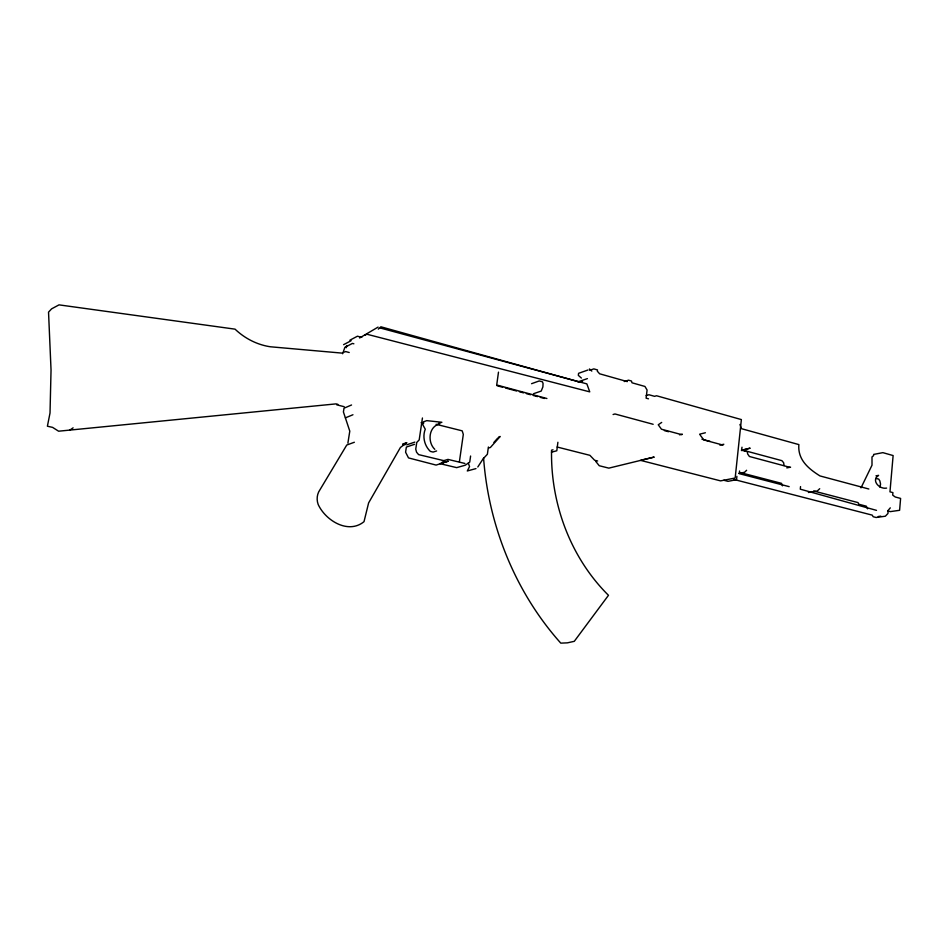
<?xml version="1.0" encoding="UTF-8"?>
<svg xmlns="http://www.w3.org/2000/svg" width="948" height="948" viewBox="0 0 948 948"><rect width="100%" height="100%" fill="white"/><g stroke="black" fill="none" stroke-linecap="round" stroke-linejoin="round"><path stroke-width="1.42" d="M784.103 465.551L783.629 462.719L781.887 460.657L743.362 450.276M800.539 486.585L800.29 489.18L876.497 510.368M736.904 476.346L736.549 479.676L728.017 481.335L723.786 480.245M739.594 471.002L739.31 473.656L789.163 486.644M557.898 442.266L556.796 450.762L551.475 452.196M498.494 372.149L496.705 384.983L546.901 398.504M488.386 447.006L487.379 454.27L483.16 458.761L477.804 466.985M470.599 456.024L469.734 462.103L465.255 465.207L456.675 467.637L439.908 463.643L448.345 461.155L436.092 465.077L408.505 457.908L405.59 452.208L406.36 447.053L414.501 444.339M459.377 461.889L463.311 434.409L462.197 430.842L436.092 424.301M742 447.207L741.573 450.158L747.368 451.722L747.616 453.914L749.418 456.486L789.826 467.317M422.441 417.985L419.194 439.896L416.753 442.455L415.745 449.162L416.575 452.232L418.601 454.613L444.102 460.716M347.892 443.143L349.788 431.15L343.413 411.942L344.006 408.197L351.554 404.986M346.316 347.715L346.672 345.499M342.631 353.758L344.894 347.324L352.419 343.413L353.865 343.804M879.934 487.154L880.562 484.096L879.851 480.909L878.737 479.131L875.952 478.373M860.997 487.853L872.006 465.195L871.994 456.936L873.582 455.656L873.689 454.412L882.861 452.646L893.123 455.561L889.971 491.822L892.909 492.616L892.696 495.129L895.232 496.989L900.6 498.423L899.605 510.297L890.326 511.612L887.672 510.925M890.29 507.855L888.205 510.344L887.932 513.496L885.361 516.21L876.13 517.49L873.167 516.731L872.231 515.131L733.752 479.415M493.908 442.408L497.819 438.012M746.621 470.279L744.547 472.294L738.836 473.443M819.712 488.706L817.306 490.969L808.395 492.486M378.299 329.134L380.883 326.799L580.022 382.163L582.582 381.297M69.844 430.084L73.115 427.844M661.692 422.429L658.256 424.763L661.455 429.207L681.802 434.682M349.883 340.202L357.455 336.208L361.757 337.381M343.591 344.669L351.104 340.723M378.086 327.096L359.588 337.986M364.79 335.308L366.864 334.217L589.751 391.868L586.859 383.881L380.409 328.032M344.444 352.135L345.605 351.542L349.219 352.514M345.38 417.855L352.952 414.75M439.694 423.922C428.555 426.41 427.299 442.242 434.776 449.316M354.362 442.254L346.755 445.039L318.694 491.882C316.81 495.78 316.679 500.426 318.173 504.466C325.579 520.571 348.283 534.554 364.008 521.673L368.618 502.902L400.411 447.492L406.834 442.621L402.805 443.984M531.567 383.691L539.234 380.942L542.446 381.819L543.062 383.513L542.884 386.926L541.213 391.062L533.523 393.716M588.044 369.981L578.576 373.311L578.316 375.349L581.373 378.051M589.739 370.312L593.815 368.891L597.477 369.921L597.311 371.178L599.622 373.785L627.315 381.617M438.332 423.519L441.875 422.275L426.778 420.639L423.294 421.896L422.855 424.822L425.261 429.219C422.275 436.755 424.491 445.88 430.356 451.402L433.082 452.066L436.613 450.952M577.936 381.854L587.404 378.619M406.692 444.837L414.833 442.112M624.317 381.534L628.5 380.184L631.475 381.025L631.996 382.791L644.936 386.452L647.081 390.031L646.109 398.16L648.468 398.812M498.802 436.909L500.177 436.495L490.377 447.492L489.014 447.894M646.121 395.612L648.953 394.747L654.594 396.335L656.526 395.754L741.372 419.573L735.162 478.017L720.575 480.873L640.374 460.325M442.361 461.072L447.989 459.401L464.923 463.465M613.083 414.525L614.968 413.968L653.16 424.289M475.979 468.596L467.305 470.966L469.544 466.57L468.312 463.11M553.004 449.802L551.558 450.193C550.504 503.471 570.423 557.566 608.474 595.308L574.287 641.322L567.39 642.851L560.778 643.135C515.345 592.287 488.576 525.761 483.575 457.943M679.515 434.836L682.323 434.125M699.671 434.172L705.383 432.762M641.76 460.005L654.203 457.078L608.841 468.134L599.243 465.729L595.794 461.451M719.899 445.157L723.834 444.245M744.453 449.423L750.164 448.155L741.443 450.573M786.816 467.897L790.585 467.163M875.976 475.837L878.595 475.375C870.774 480.162 879.317 489.63 886.605 488.09M878.18 516.542L880.822 516.162M402.675 444.517L405.353 444.6M342.56 353.154L270.417 346.778C257.145 344.823 244.714 338.389 235.057 329.157L59.013 304.865L51.607 308.847L48.538 312.141L51.038 370.052L50.019 413.008L47.4 426.221L52.602 427.382L58.586 431.198L336.03 403.884L337.903 404.346M421.09 422.69L423.815 422.986M336.765 404.843L344.243 406.704M597.631 461.001L594.609 460.242L589.893 455.324L557.14 447.018M740.85 472.744L781.567 483.361L782.491 485.838M813.645 490.993L858.011 502.582L858.888 504.253L866.342 506.196L867.61 508.839M664.358 430.593L668.494 431.707M868.842 489.014L819.973 475.932C808.383 468.656 797.588 459.721 798.868 444.6L741.372 428.65L739.938 424.467M701.947 439.208L710.076 441.401M723.016 445.086L703.843 439.919L700.145 435.025M497.072 385.741L502.641 387.246M505.426 387.993L516.577 390.991M519.362 391.737L523.545 392.863M526.33 393.61L530.513 394.735M533.297 395.482L537.48 396.608M540.265 397.366L544.436 398.48M591.801 371.106L589.443 368.95"/></g></svg>
